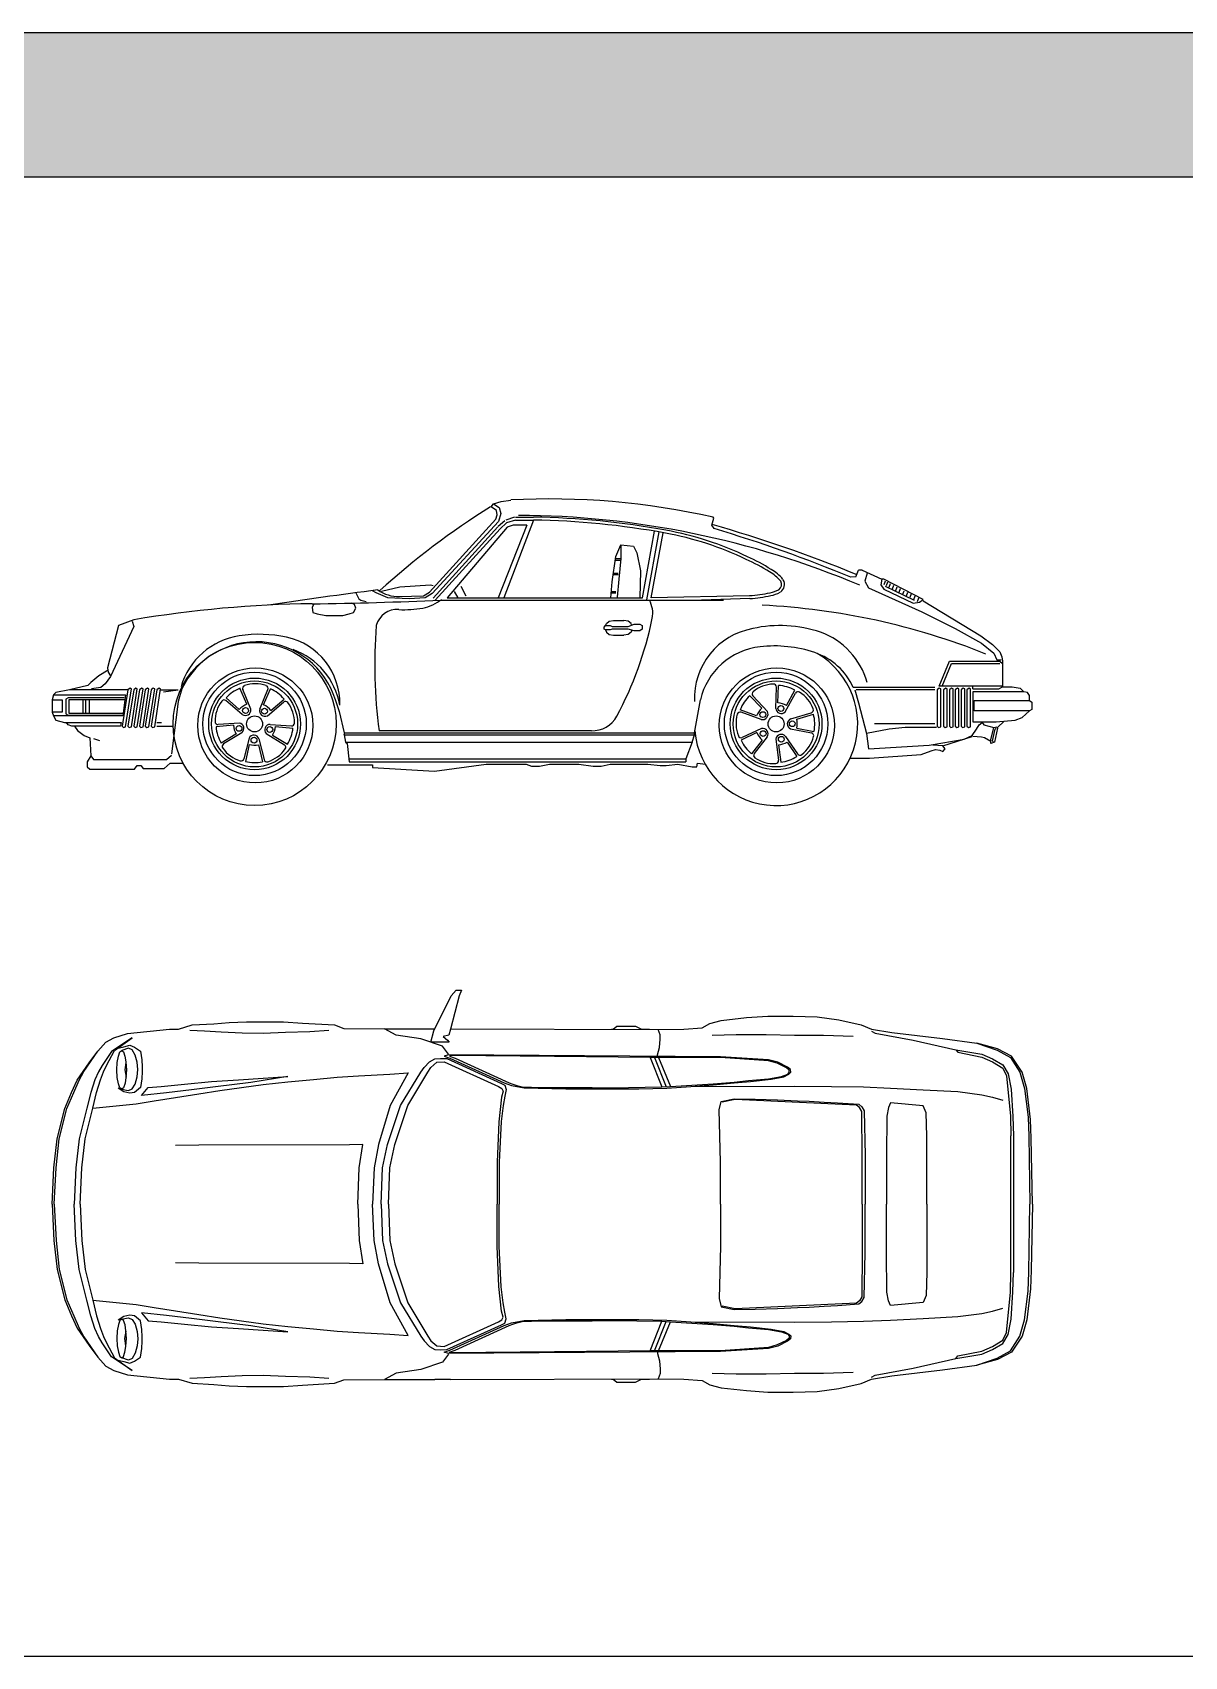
# Model space of a CAD drawing. Header units: millimetres. Extents: x 1343 to 64046, y 44602 to 77982.
# Drawn here: x 42634 to 47656, y 70903 to 77982 of the extents above; entities that cross this region are included whole.
import ezdxf

# ---------------------------------------------------------------- set-up
doc = ezdxf.new("R2010")
doc.units = ezdxf.units.MM
doc.layers.add('www.cad-blocks.net', color=7, linetype='Continuous')

# ---------------------------------------------------------------- blocks, each defined once
blk = doc.blocks.new('A$C7AB76BE8')
for p, q in [((1663.9, 1575), (1739.9, 1727)), ((1774.5, 1727), (1736.1, 1582.3)), ((1739.9, 1727), (1762, 1752)), ((1762, 1752), (1784, 1752)), ((1784, 1752), (1774.5, 1727)), ((2916.9, 1619), (3027.4, 1632)), ((3027.4, 1632), (3119.4, 1638)), ((3119.4, 1638), (3229.9, 1638)), ((3229.9, 1638), (3334.4, 1635)), ((3334.4, 1635), (3429.4, 1622.5)), ((268.5, 1543.5), (329, 1562.5)), ((329, 1562.5), (512.5, 1581.5)), ((512.5, 1581.5), (550.5, 1581.5)), ((550.5, 1581.5), (610.5, 1600.1)), ((601, 1577.2), (664, 1574.1)), ((610.5, 1600.1), (705.5, 1605.7)), ((664, 1574.1), (737, 1569.8)), ((705.5, 1605.7), (772, 1610.8)), ((737, 1569.8), (828.5, 1565.5)), ((772, 1610.8), (847.5, 1613.9)), ((828.5, 1565.5), (920.5, 1564.6)), ((847.5, 1613.9), (920.5, 1613.9)), ((920.5, 1613.9), (1009, 1613.9)), ((920.5, 1564.6), (1017.2, 1569)), ((1009, 1613.9), (1091.5, 1608.7)), ((1017.2, 1569), (1123, 1572)), ((1091.5, 1608.7), (1230.5, 1600.1)), ((1123, 1572), (1206.3, 1578)), ((1230.5, 1600.1), (1271.9, 1585.4)), ((1271.9, 1585.4), (1448.9, 1582.8)), ((1448.9, 1582.8), (1667.8, 1583.2)), ((1499.5, 1556), (1448.9, 1582.8)), ((1651.4, 1524.5), (1663.9, 1575)), ((1736.1, 1582.3), (1729.6, 1556)), ((1736.1, 1582.8), (2641.4, 1581.1)), ((2438.9, 1581.9), (2445.4, 1581.9)), ((2445.4, 1581.9), (2461.4, 1594.4)), ((2461.4, 1594.4), (2543.4, 1594.4)), ((2543.4, 1594.4), (2568.9, 1581.9)), ((2568.9, 1581.9), (2603.4, 1581.9)), ((2641.4, 1581.1), (2753.2, 1581.5)), ((2650.9, 1557.3), (2641.4, 1581.1)), ((2753.2, 1581.5), (2834.4, 1587.5)), ((2834.4, 1587.5), (2866.4, 1606.5)), ((2866.4, 1606.5), (2916.9, 1619)), ((2878, 1555.4), (2982.5, 1558.8)), ((2982.5, 1558.8), (3112, 1558.8)), ((3112, 1558.8), (3235.5, 1555.4)), ((3429.4, 1622.5), (3527.4, 1600.5)), ((3527.4, 1600.5), (3571.8, 1582.3)), ((3571.8, 1582.3), (3660.3, 1566.8)), ((3571.8, 1573.7), (3587.4, 1565.1)), ((3587.4, 1565.1), (3754, 1533.6)), ((3660.3, 1566.8), (3881.8, 1540.9)), ((199, 1486.5), (234, 1524.5)), ((234, 1524.5), (268.5, 1543.5)), ((237, 1423.5), (272, 1489.5)), ((348.4, 1544.8), (259, 1483.9)), ((272, 1489.5), (348.4, 1544.8)), ((287.5, 1499), (313, 1505.5)), ((295.3, 1483), (303.5, 1489.5)), ((333.3, 1498.6), (303.5, 1489.5)), ((303.5, 1489.5), (310.9, 1483)), ((313, 1505.5), (338.5, 1511.5)), ((349.3, 1491.3), (333.3, 1498.6)), ((338.5, 1511.5), (359.6, 1503.8)), ((361.8, 1469.2), (349.3, 1491.3)), ((359.6, 1503.8), (384.7, 1486.5)), ((1607, 1539.2), (1499.5, 1556)), ((1701.9, 1507.2), (1607, 1539.2)), ((1730.4, 1524.5), (1651.4, 1524.5)), ((1727.4, 1473.1), (1701.9, 1507.2)), ((1729.6, 1556), (1705, 1549.5)), ((1705, 1549.5), (1723.5, 1534.4)), ((1723.5, 1534.4), (1730.4, 1524.5)), ((2638.4, 1470.5), (2647.9, 1502.5)), ((2647.9, 1502.5), (2650.9, 1537.9)), ((2650.9, 1537.9), (2650.9, 1557.3)), ((3235.5, 1555.4), (3363.3, 1555.4)), ((3363.3, 1555.4), (3491.5, 1551.9)), ((3754, 1533.6), (3938.8, 1491.7)), ((3881.8, 1540.9), (4030.3, 1521)), ((3938.8, 1491.7), (4052.8, 1472.3)), ((3938.8, 1491.7), (3948.3, 1480.9)), ((4120.8, 1496.3), (4030.3, 1521)), ((4030.3, 1521), (4118.9, 1490.4)), ((4118.9, 1490.4), (4178.4, 1458.4)), ((4182.3, 1464.5), (4120.8, 1496.3)), ((108.8, 1360), (161, 1435.6)), ((139, 1398), (199, 1486.5)), ((161, 1435.6), (199, 1486.5)), ((218, 1423.5), (202.1, 1395.4)), ((259, 1483.9), (218, 1423.5)), ((224.5, 1395.4), (237, 1423.5)), ((282.8, 1404), (284.1, 1436.9)), ((284.1, 1436.9), (288.8, 1464.5)), ((288.8, 1464.5), (295.3, 1483)), ((310.9, 1483), (317.8, 1464.5)), ((321.2, 1436.9), (316.9, 1404)), ((317.8, 1464.5), (322.1, 1439.4)), ((322.1, 1439.4), (324.2, 1404)), ((370.4, 1437.3), (361.8, 1469.2)), ((373.5, 1405.8), (370.4, 1437.3)), ((384.7, 1486.5), (391.2, 1448.5)), ((391.2, 1448.5), (392.5, 1417)), ((392.5, 1417), (392.5, 1398)), ((1622.1, 1415.3), (1645, 1439)), ((1645, 1439), (1668.7, 1452)), ((1651.4, 1415.3), (1676.9, 1437.3)), ((1668.7, 1452), (1693.7, 1454.1)), ((1676.9, 1437.3), (1709.3, 1439.4)), ((1693.7, 1454.1), (1720.9, 1453.3)), ((1709.3, 1439.4), (1946.3, 1331.9)), ((1727.4, 1470.5), (1709.7, 1464.1)), ((1709.7, 1464.1), (1734.3, 1455.8)), ((1720.9, 1453.3), (1959.3, 1344.9)), ((2913.9, 1461.5), (1727.4, 1470.5)), ((1741.2, 1467.5), (1731.7, 1464.1)), ((1731.7, 1464.1), (1756.8, 1455.8)), ((1734.3, 1455.8), (1970.1, 1348.3)), ((2189.8, 1462.8), (1741.2, 1467.5)), ((1756.8, 1455.8), (1992.5, 1348.3)), ((2606.9, 1458), (2189.8, 1462.8)), ((2638.4, 1458), (2606.9, 1458)), ((2606.9, 1458), (2658.3, 1329.8)), ((2625.4, 1458), (2676.8, 1330.6)), ((2638.4, 1458), (2638.4, 1470.5)), ((2913.9, 1458.4), (2638.4, 1458)), ((2644, 1458), (2695, 1331.5)), ((3122.4, 1447.6), (2913.9, 1461.5)), ((3122.8, 1443.8), (2913.9, 1458.4)), ((3163, 1437.7), (3122.4, 1447.6)), ((3161.2, 1433), (3122.8, 1443.8)), ((3201.8, 1413.1), (3161.2, 1433)), ((3206.1, 1416.6), (3163, 1437.7)), ((3219.1, 1406.6), (3206.1, 1416.6)), ((3948.3, 1480.9), (4052.8, 1459.3)), ((4052.8, 1472.3), (4099.9, 1452.8)), ((4052.8, 1459.3), (4099.9, 1439.9)), ((4099.9, 1452.8), (4144.3, 1426.1)), ((4099.9, 1439.9), (4144.3, 1411.4)), ((4144.3, 1426.1), (4168.1, 1386.8)), ((4178.4, 1458.4), (4219, 1394.5)), ((4228.5, 1394.5), (4182.3, 1464.5)), ((85.1, 1306), (108.8, 1360)), ((94.6, 1306), (118.3, 1360)), ((118.3, 1360), (139, 1398)), ((186.5, 1360.4), (169.2, 1306.5)), ((202.1, 1395.4), (186.5, 1360.4)), ((194.3, 1306.5), (211.6, 1360.4)), ((211.6, 1360.4), (224.5, 1395.4)), ((284.1, 1371.7), (282.8, 1404)), ((288.8, 1343.6), (284.1, 1371.7)), ((318.2, 1345.8), (311.3, 1326.8)), ((316.9, 1404), (322.5, 1372.1)), ((321.2, 1371.7), (318.2, 1345.8)), ((324.2, 1404), (321.2, 1371.7)), ((361.8, 1342.3), (370.4, 1374.2)), ((370.4, 1374.2), (373.5, 1405.8)), ((391.2, 1366), (384.7, 1328.1)), ((392.5, 1398), (391.2, 1366)), ((577.7, 1342.3), (695.1, 1353.5)), ((695.1, 1353.5), (812.5, 1361.7)), ((866.5, 1348.8), (711.9, 1330.6)), ((812.5, 1361.7), (1028, 1376)), ((1028, 1376), (866.5, 1348.8)), ((920.5, 1340.1), (1028, 1352.7)), ((1028, 1352.7), (1138.9, 1363)), ((1138.9, 1363), (1243, 1372.5)), ((1243, 1372.5), (1335, 1379)), ((1335, 1379), (1471.8, 1385)), ((1471.8, 1385), (1551.7, 1391.5)), ((1551.7, 1391.5), (1473.1, 1249.5)), ((1519.3, 1249.5), (1607, 1394.5)), ((1551.3, 1249.5), (1637.6, 1394.5)), ((1607, 1394.5), (1622.1, 1415.3)), ((1637.6, 1394.5), (1651.4, 1415.3)), ((1970.1, 1348.3), (1986, 1342.3)), ((1992.5, 1348.3), (2008.5, 1342.3)), ((2881.9, 1344), (2973.9, 1350.5)), ((2881.9, 1338.8), (2973.2, 1348.1)), ((2973.2, 1348.1), (3044.4, 1354.2)), ((2973.9, 1350.5), (3036, 1357.4)), ((3036, 1357.4), (3123.2, 1366)), ((3044.4, 1354.2), (3135.1, 1364.6)), ((3123.2, 1366), (3179.8, 1375.1)), ((3135.1, 1364.6), (3189, 1373.7)), ((3179.8, 1375.1), (3207, 1385)), ((3189, 1373.7), (3211.8, 1385)), ((3213.1, 1403.6), (3201.8, 1413.1)), ((3207, 1385), (3213.5, 1393.2)), ((3211.8, 1385), (3220.4, 1393.7)), ((3213.5, 1393.2), (3213.1, 1403.6)), ((3220.4, 1393.7), (3219.1, 1406.6)), ((4144.3, 1411.4), (4160.3, 1379)), ((4160.3, 1379), (4178.3, 1202.8)), ((4168.1, 1386.8), (4180.2, 1319.8)), ((4219, 1394.5), (4238.9, 1322.9)), ((4248.4, 1322.9), (4228.5, 1394.5)), ((55.3, 1236.5), (85.1, 1306)), ((64.8, 1236.5), (94.6, 1306)), ((169.2, 1306.5), (151.5, 1237)), ((177, 1237), (194.3, 1306.5)), ((313, 1309.1), (287.5, 1325)), ((295.3, 1326.3), (288.8, 1343.6)), ((303.5, 1320.7), (295.3, 1326.3)), ((311.3, 1326.8), (303.5, 1320.7)), ((303.5, 1320.7), (323.8, 1315.5)), ((338.5, 1303), (313, 1309.1)), ((323.8, 1315.5), (333.3, 1313.8)), ((333.3, 1313.8), (349.3, 1322)), ((359.6, 1305.6), (338.5, 1303)), ((349.3, 1322), (361.8, 1342.3)), ((384.7, 1328.1), (359.6, 1305.6)), ((390.3, 1293.1), (418.8, 1327.6)), ((498.7, 1304.3), (390.3, 1293.1)), ((418.8, 1327.6), (474.9, 1332.4)), ((444.3, 1269.8), (538, 1284.4)), ((474.9, 1332.4), (577.7, 1342.3)), ((607, 1318.1), (498.7, 1304.3)), ((538, 1284.4), (639.8, 1299.6)), ((711.9, 1330.6), (607, 1318.1)), ((639.8, 1299.6), (731.4, 1314.7)), ((731.4, 1314.7), (920.5, 1340.1)), ((1946.3, 1331.9), (1960.6, 1323.3)), ((1958.8, 1285.7), (1947.6, 1177.4)), ((1966.2, 1311.6), (1958.8, 1285.7)), ((1959.3, 1344.9), (1973.5, 1337.5)), ((1960.6, 1323.3), (1966.2, 1311.6)), ((1973.5, 1289.2), (1965.7, 1249.5)), ((1973.5, 1337.5), (1979.6, 1319)), ((1979.6, 1319), (1973.5, 1289.2)), ((1986, 1342.3), (2003.3, 1336.3)), ((2003.3, 1336.3), (2058.1, 1326.3)), ((2008.5, 1342.3), (2025.8, 1336.3)), ((2025.8, 1336.3), (2049.1, 1330.2)), ((2049.1, 1330.2), (2130.7, 1327.6)), ((2058.1, 1326.3), (2239.9, 1322)), ((2130.7, 1327.6), (2239.5, 1327.6)), ((2239.5, 1327.6), (2354.7, 1327.2)), ((2239.9, 1322), (2438.9, 1322)), ((2354.7, 1327.2), (2439.4, 1326.3)), ((2438.9, 1322), (2558.1, 1322)), ((2439.4, 1326.3), (2658.3, 1329.8)), ((2558.1, 1322), (2679, 1325.2)), ((2658.3, 1329.8), (2695.4, 1331.5)), ((2679, 1325.2), (2783.9, 1332.4)), ((2695.4, 1331.5), (2881.9, 1344)), ((2783.9, 1332.4), (2881.9, 1338.8)), ((2783.9, 1332.4), (3236.4, 1333.2)), ((2916.9, 1266.7), (2973.4, 1278.4)), ((2977.8, 1274.9), (2921.2, 1263.3)), ((2973.4, 1278.4), (3064.1, 1276.7)), ((3505.8, 1250.8), (2977.8, 1274.9)), ((3064.1, 1276.7), (3162.5, 1273.7)), ((3236.4, 1333.2), (3397.8, 1331.5)), ((3397.8, 1331.5), (3536.9, 1329.8)), ((3536.9, 1329.8), (3655.2, 1324.6)), ((3655.2, 1324.6), (3797.2, 1318.1)), ((3797.2, 1318.1), (3948.3, 1309.5)), ((3948.3, 1309.5), (4052.8, 1296.1)), ((4052.8, 1296.1), (4099.9, 1285.3)), ((4099.9, 1285.3), (4144.3, 1272.4)), ((4180.2, 1319.8), (4187.9, 1201.5)), ((4238.9, 1322.9), (4254.4, 1198.1)), ((4264.8, 1188.6), (4248.4, 1322.9)), ((22, 1103.5), (55.3, 1236.5)), ((31.5, 1103.5), (64.8, 1236.5)), ((151.5, 1237), (118.3, 1104)), ((143.8, 1104), (177, 1237)), ((177, 1237), (366.1, 1256.8)), ((366.1, 1256.8), (444.3, 1269.8)), ((1473.1, 1249.5), (1422.6, 1078.5)), ((1462.3, 1078.5), (1519.3, 1249.5)), ((1494.3, 1078.5), (1551.3, 1249.5)), ((1965.7, 1249.5), (1957.5, 1179.5)), ((2907.4, 1230.5), (2916.9, 1266.7)), ((2913.4, 1002.5), (2907.4, 1230.5)), ((3162.5, 1273.7), (3249.8, 1269.3)), ((3249.8, 1269.3), (3300.3, 1267.6)), ((3300.3, 1267.6), (3365.5, 1263.7)), ((3365.5, 1263.7), (3423.3, 1260.3)), ((3423.3, 1260.3), (3516.6, 1254.2)), ((3519.2, 1240), (3505.8, 1250.8)), ((3516.6, 1254.2), (3530, 1243)), ((3529.1, 1222.7), (3519.2, 1240)), ((3531.2, 1027.6), (3529.1, 1222.7)), ((3530, 1243), (3540.3, 1226.2)), ((3540.3, 1226.2), (3543.8, 1030.6)), ((3645.2, 1240.4), (3638.8, 1202)), ((3654.7, 1260.7), (3645.2, 1240.4)), ((3797.6, 1248.2), (3654.7, 1260.7)), ((3809.7, 1217.5), (3797.6, 1248.2)), ((3813.2, 1116.1), (3809.7, 1217.5)), ((1947.6, 1177.4), (1940.7, 1002.1)), ((1957.5, 1179.5), (1948.5, 1002.1)), ((3638.8, 1202), (3637.9, 1030.6)), ((4178.3, 1202.8), (4179.5, 1117.3)), ((4187.9, 1201.5), (4191, 1116.5)), ((4254.4, 1198.1), (4257.9, 1115.6)), ((4268.2, 1106.1), (4264.8, 1188.6)), ((7.8, 977), (22, 1103.5)), ((17.3, 977), (31.5, 1103.5)), ((118.3, 1104), (104.1, 977.5)), ((129.5, 977.5), (143.8, 1104)), ((639.8, 1075.9), (538, 1074.6)), ((1296.5, 1078.1), (639.8, 1075.9)), ((1354.4, 1078.5), (1296.5, 1078.1)), ((1338.8, 977), (1354.4, 1078.5)), ((1422.6, 1078.5), (1403.6, 977)), ((1440.3, 977), (1462.3, 1078.5)), ((1472.3, 977), (1494.3, 1078.5)), ((3813.2, 819), (3813.2, 1116.1)), ((4179.5, 520.7), (4179.5, 1117.3)), ((4191, 1116.5), (4191, 521.5)), ((4257.9, 1115.6), (4261.3, 819)), ((4273.9, 819.5), (4268.2, 1106.1)), ((1940.7, 1002.1), (1939.4, 819)), ((1948.5, 1002.1), (1949.3, 819)), ((2913.9, 818.6), (2913.4, 1002.5)), ((3531.2, 818.6), (3531.2, 1027.6)), ((3543.8, 1030.6), (3543.8, 819)), ((3637.9, 1030.6), (3637.9, 819)), ((0, 819), (7.8, 977)), ((9.1, 819), (17.3, 977)), ((104.1, 977.5), (96.3, 819)), ((121.8, 819), (129.5, 977.5)), ((1332.4, 819), (1338.8, 977)), ((1403.6, 977), (1397.1, 819)), ((1433.8, 819), (1440.3, 977)), ((1465.8, 819), (1472.3, 977)), ((0, 819), (7.8, 661)), ((9.1, 819), (17.3, 661)), ((104.1, 660.6), (96.3, 819)), ((121.8, 819), (129.5, 660.6)), ((1332.4, 819), (1338.8, 661)), ((1403.6, 661), (1397.1, 819)), ((1433.8, 819), (1440.3, 661)), ((1465.8, 819), (1472.3, 661)), ((1940.7, 636), (1939.4, 819)), ((1948.5, 636), (1949.3, 819)), ((2913.9, 819.5), (2913.4, 635.5)), ((3531.2, 819.5), (3531.2, 610.5)), ((3543.8, 607.5), (3543.8, 819)), ((3637.9, 607.5), (3637.9, 819)), ((3813.2, 819), (3813.2, 522)), ((4257.9, 522.4), (4261.3, 819)), ((4273.9, 818.6), (4268.2, 531.9)), ((7.8, 661), (22, 534.5)), ((17.3, 661), (31.5, 534.5)), ((118.3, 534.1), (104.1, 660.6)), ((129.5, 660.6), (143.8, 534.1)), ((1338.8, 661), (1354.4, 559.5)), ((1422.6, 559.5), (1403.6, 661)), ((1440.3, 661), (1462.3, 559.5)), ((1472.3, 661), (1494.3, 559.5)), ((1947.6, 460.7), (1940.7, 636)), ((1957.5, 458.5), (1948.5, 636)), ((2913.4, 635.5), (2907.4, 407.6)), ((3531.2, 610.5), (3529.1, 415.3)), ((3540.3, 411.9), (3543.8, 607.5)), ((3638.8, 436.1), (3637.9, 607.5)), ((22, 534.5), (55.3, 401.5)), ((31.5, 534.5), (64.8, 401.5)), ((151.5, 401.1), (118.3, 534.1)), ((143.8, 534.1), (177, 401.1)), ((639.8, 562.1), (538, 563.4)), ((1296.5, 560), (639.8, 562.1)), ((1354.4, 559.5), (1296.5, 560)), ((1473.1, 388.6), (1422.6, 559.5)), ((1462.3, 559.5), (1519.3, 388.6)), ((1494.3, 559.5), (1551.3, 388.6)), ((3813.2, 522), (3809.7, 420.5)), ((4178.3, 435.3), (4179.5, 520.7)), ((4187.9, 436.5), (4191, 521.5)), ((4254.4, 439.9), (4257.9, 522.4)), ((4268.2, 531.9), (4264.8, 449.4)), ((1958.8, 352.3), (1947.6, 460.7)), ((1965.7, 388.6), (1957.5, 458.5)), ((3645.2, 397.6), (3638.8, 436.1)), ((4160.3, 259), (4178.3, 435.3)), ((4180.2, 318.2), (4187.9, 436.5)), ((4238.9, 315.2), (4254.4, 439.9)), ((4264.8, 449.4), (4248.4, 315.2)), ((55.3, 401.5), (85.1, 332)), ((64.8, 401.5), (94.6, 332)), ((169.2, 331.6), (151.5, 401.1)), ((177, 401.1), (194.3, 331.6)), ((177, 401.1), (366.1, 381.2)), ((366.1, 381.2), (444.3, 368.3)), ((444.3, 368.3), (538, 353.6)), ((1551.7, 246.5), (1473.1, 388.6)), ((1519.3, 388.6), (1607, 243.5)), ((1551.3, 388.6), (1637.6, 243.5)), ((1973.5, 348.9), (1965.7, 388.6)), ((2907.4, 407.6), (2916.9, 371.3)), ((2916.9, 371.3), (2973.4, 359.6)), ((2977.8, 363.1), (2921.2, 374.8)), ((2973.4, 359.6), (3064.1, 361.4)), ((3505.8, 387.3), (2977.8, 363.1)), ((3064.1, 361.4), (3162.5, 364.4)), ((3162.5, 364.4), (3249.8, 368.7)), ((3249.8, 368.7), (3300.3, 370.4)), ((3300.3, 370.4), (3365.5, 374.3)), ((3365.5, 374.3), (3423.3, 377.8)), ((3423.3, 377.8), (3516.6, 383.8)), ((3519.2, 398.1), (3505.8, 387.3)), ((3516.6, 383.8), (3530, 395)), ((3529.1, 415.3), (3519.2, 398.1)), ((3530, 395), (3540.3, 411.9)), ((3654.7, 377.3), (3645.2, 397.6)), ((3797.6, 389.9), (3654.7, 377.3)), ((3809.7, 420.5), (3797.6, 389.9)), ((4099.9, 352.7), (4144.3, 365.7)), ((85.1, 332), (108.8, 278)), ((94.6, 332), (118.3, 278)), ((186.5, 277.6), (169.2, 331.6)), ((194.3, 331.6), (211.6, 277.6)), ((288.8, 294.5), (284.1, 266.4)), ((313, 329), (287.5, 313)), ((295.3, 311.7), (288.8, 294.5)), ((303.5, 317.3), (295.3, 311.7)), ((303.5, 317.3), (323.8, 322.5)), ((311.3, 311.3), (303.5, 317.3)), ((318.2, 292.3), (311.3, 311.3)), ((338.5, 335), (313, 329)), ((321.2, 266.4), (318.2, 292.3)), ((323.8, 322.5), (333.3, 324.2)), ((333.3, 324.2), (349.3, 316)), ((359.6, 332.4), (338.5, 335)), ((349.3, 316), (361.8, 295.7)), ((384.7, 310), (359.6, 332.4)), ((361.8, 295.7), (370.4, 263.8)), ((391.2, 272), (384.7, 310)), ((390.3, 345), (418.8, 310.4)), ((498.7, 333.7), (390.3, 345)), ((418.8, 310.4), (474.9, 305.7)), ((474.9, 305.7), (577.7, 295.7)), ((607, 319.9), (498.7, 333.7)), ((538, 353.6), (639.8, 338.5)), ((577.7, 295.7), (695.1, 284.5)), ((711.9, 307.4), (607, 319.9)), ((639.8, 338.5), (731.4, 323.4)), ((695.1, 284.5), (812.5, 276.3)), ((866.5, 289.3), (711.9, 307.4)), ((731.4, 323.4), (920.5, 297.9)), ((1028, 262.1), (866.5, 289.3)), ((920.5, 297.9), (1028, 285.4)), ((1028, 285.4), (1138.9, 275)), ((1709.3, 198.6), (1946.3, 306.1)), ((1720.9, 184.8), (1959.3, 293.2)), ((1734.3, 182.2), (1970.1, 289.7)), ((1756.8, 182.2), (1992.5, 289.7)), ((1946.3, 306.1), (1960.6, 314.7)), ((1966.2, 326.4), (1958.8, 352.3)), ((1959.3, 293.2), (1973.5, 300.5)), ((1960.6, 314.7), (1966.2, 326.4)), ((1970.1, 289.7), (1986, 295.7)), ((1979.6, 319.1), (1973.5, 348.9)), ((1973.5, 300.5), (1979.6, 319.1)), ((1986, 295.7), (2003.3, 301.8)), ((1992.5, 289.7), (2008.5, 295.7)), ((2003.3, 301.8), (2058.1, 311.7)), ((2008.5, 295.7), (2025.8, 301.8)), ((2025.8, 301.8), (2049.1, 307.8)), ((2049.1, 307.8), (2130.7, 310.4)), ((2058.1, 311.7), (2239.9, 316)), ((2130.7, 310.4), (2239.5, 310.4)), ((2239.5, 310.4), (2354.7, 310.9)), ((2239.9, 316), (2438.9, 316)), ((2354.7, 310.9), (2439.4, 311.7)), ((2438.9, 316), (2558.1, 316)), ((2439.4, 311.7), (2658.3, 308.3)), ((2558.1, 316), (2679, 312.8)), ((2606.9, 180), (2658.3, 308.3)), ((2625.4, 180), (2676.8, 307.4)), ((2644, 180), (2695, 306.5)), ((2658.3, 308.3), (2695.4, 306.5)), ((2679, 312.8), (2783.9, 305.7)), ((2695.4, 306.5), (2881.9, 294)), ((2783.9, 305.7), (3236.4, 304.8)), ((2783.9, 305.7), (2881.9, 299.2)), ((2881.9, 299.2), (2973.2, 290)), ((2881.9, 294), (2973.9, 287.5)), ((2973.2, 290), (3044.4, 283.9)), ((2973.9, 287.5), (3036, 280.6)), ((3044.4, 283.9), (3135.1, 273.4)), ((3236.4, 304.8), (3397.8, 306.5)), ((3397.8, 306.5), (3536.9, 308.3)), ((3536.9, 308.3), (3655.2, 313.4)), ((3655.2, 313.4), (3797.2, 319.9)), ((3797.2, 319.9), (3948.3, 328.6)), ((3948.3, 328.6), (4052.8, 341.9)), ((4052.8, 341.9), (4099.9, 352.7)), ((4168.1, 251.3), (4180.2, 318.2)), ((4219, 243.5), (4238.9, 315.2)), ((4248.4, 315.2), (4228.5, 243.5)), ((108.8, 278), (161, 202.5)), ((118.3, 278), (139, 240.1)), ((139, 240.1), (199, 151.5)), ((202.1, 242.6), (186.5, 277.6)), ((218, 214.6), (202.1, 242.6)), ((211.6, 277.6), (224.5, 242.6)), ((259, 154.1), (218, 214.6)), ((224.5, 242.6), (237, 214.6)), ((237, 214.6), (272, 148.5)), ((284.1, 266.4), (282.8, 234)), ((282.8, 234), (284.1, 201.2)), ((316.9, 234), (322.5, 266)), ((321.2, 201.2), (316.9, 234)), ((324.2, 234), (321.2, 266.4)), ((322.1, 198.6), (324.2, 234)), ((370.4, 263.8), (373.5, 232.3)), ((373.5, 232.3), (370.4, 200.8)), ((392.5, 240.1), (391.2, 272)), ((391.2, 189.5), (392.5, 221.1)), ((392.5, 221.1), (392.5, 240.1)), ((812.5, 276.3), (1028, 262.1)), ((1138.9, 275), (1243, 265.5)), ((1243, 265.5), (1335, 259)), ((1335, 259), (1471.8, 253)), ((1471.8, 253), (1551.7, 246.5)), ((1607, 243.5), (1622.1, 222.8)), ((1622.1, 222.8), (1645, 199)), ((1637.6, 243.5), (1651.4, 222.8)), ((1651.4, 222.8), (1676.9, 200.8)), ((3036, 280.6), (3123.2, 272)), ((3123.2, 272), (3179.8, 262.9)), ((3135.1, 273.4), (3189, 264.3)), ((3201.8, 224.9), (3161.2, 205.1)), ((3206.1, 221.5), (3163, 200.3)), ((3179.8, 262.9), (3207, 253)), ((3189, 264.3), (3211.8, 253)), ((3213.1, 234.4), (3201.8, 224.9)), ((3219.1, 231.4), (3206.1, 221.5)), ((3207, 253), (3213.5, 244.8)), ((3211.8, 253), (3220.4, 244.4)), ((3213.5, 244.8), (3213.1, 234.4)), ((3220.4, 244.4), (3219.1, 231.4)), ((4099.9, 198.2), (4144.3, 226.7)), ((4144.3, 226.7), (4160.3, 259)), ((4144.3, 212), (4168.1, 251.3)), ((4178.4, 179.6), (4219, 243.5)), ((4228.5, 243.5), (4182.3, 173.6)), ((161, 202.5), (199, 151.5)), ((199, 151.5), (234, 113.5)), ((348.4, 93.3), (259, 154.1)), ((272, 148.5), (348.4, 93.3)), ((284.1, 201.2), (288.8, 173.6)), ((288.8, 173.6), (295.3, 155)), ((295.3, 155), (303.5, 148.5)), ((303.5, 148.5), (310.9, 155)), ((333.3, 139.5), (303.5, 148.5)), ((310.9, 155), (317.8, 173.6)), ((317.8, 173.6), (322.1, 198.6)), ((349.3, 146.8), (333.3, 139.5)), ((361.8, 168.8), (349.3, 146.8)), ((359.6, 134.3), (384.7, 151.5)), ((370.4, 200.8), (361.8, 168.8)), ((384.7, 151.5), (391.2, 189.5)), ((1645, 199), (1668.7, 186.1)), ((1668.7, 186.1), (1693.7, 183.9)), ((1676.9, 200.8), (1709.3, 198.6)), ((1693.7, 183.9), (1720.9, 184.8)), ((1727.4, 164.9), (1701.9, 130.8)), ((1709.7, 174), (1734.3, 182.2)), ((1727.4, 167.5), (1709.7, 174)), ((2913.9, 176.6), (1727.4, 167.5)), ((1731.7, 174), (1756.8, 182.2)), ((1741.2, 170.5), (1731.7, 174)), ((2189.8, 175.3), (1741.2, 170.5)), ((2606.9, 180), (2189.8, 175.3)), ((2638.4, 180), (2606.9, 180)), ((2638.4, 180), (2638.4, 167.5)), ((2913.9, 179.6), (2638.4, 180)), ((2638.4, 167.5), (2647.9, 135.6)), ((3122.8, 194.3), (2913.9, 179.6)), ((3122.4, 190.4), (2913.9, 176.6)), ((3163, 200.3), (3122.4, 190.4)), ((3161.2, 205.1), (3122.8, 194.3)), ((3754, 104.5), (3938.8, 146.4)), ((3938.8, 146.4), (4052.8, 165.8)), ((3938.8, 146.4), (3948.3, 157.2)), ((3948.3, 157.2), (4052.8, 178.7)), ((4030.3, 117), (4118.9, 147.7)), ((4120.8, 141.8), (4030.3, 117)), ((4052.8, 178.7), (4099.9, 198.2)), ((4052.8, 165.8), (4099.9, 185.2)), ((4099.9, 185.2), (4144.3, 212)), ((4118.9, 147.7), (4178.4, 179.6)), ((4182.3, 173.6), (4120.8, 141.8)), ((234, 113.5), (268.5, 94.6)), ((268.5, 94.6), (329, 75.6)), ((287.5, 139), (313, 132.5)), ((313, 132.5), (338.5, 126.5)), ((329, 75.6), (512.5, 56.6)), ((338.5, 126.5), (359.6, 134.3)), ((737, 68.2), (828.5, 72.5)), ((828.5, 72.5), (920.5, 73.4)), ((920.5, 73.4), (1017.2, 69.1)), ((1499.5, 82), (1448.9, 55.3)), ((1607, 98.9), (1499.5, 82)), ((1701.9, 130.8), (1607, 98.9)), ((2650.9, 80.7), (2641.4, 57)), ((2647.9, 135.6), (2650.9, 100.2)), ((2650.9, 100.2), (2650.9, 80.7)), ((2878, 82.7), (2982.5, 79.2)), ((2982.5, 79.2), (3112, 79.2)), ((3112, 79.2), (3235.5, 82.7)), ((3235.5, 82.7), (3363.3, 82.7)), ((3363.3, 82.7), (3491.5, 86.1)), ((3571.8, 64.3), (3587.4, 73)), ((3571.8, 55.7), (3660.3, 71.2)), ((3587.4, 73), (3754, 104.5)), ((3660.3, 71.2), (3881.8, 97.1)), ((3881.8, 97.1), (4030.3, 117)), ((512.5, 56.6), (550.5, 56.6)), ((550.5, 56.6), (610.5, 38)), ((601, 60.9), (664, 63.9)), ((610.5, 38), (705.5, 32.4)), ((664, 63.9), (737, 68.2)), ((705.5, 32.4), (772, 27.2)), ((772, 27.2), (847.5, 24.2)), ((847.5, 24.2), (920.5, 24.2)), ((920.5, 24.2), (1009, 24.2)), ((1009, 24.2), (1091.5, 29.4)), ((1017.2, 69.1), (1123, 66.1)), ((1091.5, 29.4), (1230.5, 38)), ((1123, 66.1), (1206.3, 60)), ((1230.5, 38), (1271.9, 52.7)), ((1271.9, 52.7), (1448.9, 55.3)), ((1448.9, 55.3), (1667.8, 54.8)), ((1736.1, 55.3), (1667.8, 54.8)), ((1736.1, 55.3), (2641.4, 57)), ((2438.9, 56.1), (2445.4, 56.1)), ((2445.4, 56.1), (2461.4, 43.6)), ((2461.4, 43.6), (2543.4, 43.6)), ((2543.4, 43.6), (2568.9, 56.1)), ((2568.9, 56.1), (2603.4, 56.1)), ((2641.4, 57), (2753.2, 56.6)), ((2753.2, 56.6), (2834.4, 50.5)), ((2834.4, 50.5), (2866.4, 31.5)), ((2866.4, 31.5), (2916.9, 19)), ((2916.9, 19), (3027.4, 6)), ((3027.4, 6), (3119.4, 0)), ((3119.4, 0), (3229.9, 0)), ((3229.9, 0), (3334.4, 3)), ((3334.4, 3), (3429.4, 15.5)), ((3429.4, 15.5), (3527.4, 37.6)), ((3527.4, 37.6), (3571.8, 55.7))]:
    blk.add_line(p, q)
blk = doc.blocks.new('A$C2E031C02')
for p, q in [((1914.5, 1301.8), (1924.8, 1314.8)), ((1936.8, 1285.9), (1914.5, 1301.8)), ((1924.8, 1314.8), (1957.3, 1325.4)), ((1924.8, 1314.8), (1949.5, 1298.6)), ((1939.9, 1266.8), (1936.8, 1285.9)), ((1949.5, 1298.6), (1955.8, 1273.2)), ((1957.3, 1325.4), (1999.3, 1331.8)), ((1644.7, 930.3), (1933.6, 1247.8)), ((1946.3, 1238.3), (1657.4, 923.9)), ((1943.2, 1215), (1660.6, 903.9)), ((1952.6, 1206.5), (1670.1, 895.4)), ((1984.4, 1212.9), (1721.8, 904.9)), ((1933.6, 1247.8), (1939.9, 1266.8)), ((1972.8, 1241.4), (1944.2, 1216)), ((2070.1, 1222.4), (1945.1, 904.9)), ((1955.8, 1273.2), (1946.3, 1238.3)), ((1981.2, 1231.9), (1952.6, 1206.5)), ((2098.7, 1244.6), (1969.3, 904.9)), ((2015.3, 1256.6), (1977.2, 1243.9)), ((2019.3, 1244.6), (1981.2, 1231.9)), ((2009.8, 1222.4), (1984.4, 1212.9)), ((2041.5, 1222.4), (2009.8, 1222.4)), ((2019.3, 1257.3), (2057.4, 1257.3)), ((2019.3, 1244.6), (2057.4, 1244.6)), ((2070.1, 1222.4), (2041.5, 1222.4)), ((2057.4, 1257.3), (2098.7, 1257.3)), ((2057.4, 1244.6), (2098.7, 1244.6)), ((2875.9, 1222.5), (2884.1, 1252.7)), ((2886.1, 1207.1), (2875.9, 1222.5)), ((2884.1, 1252.7), (2882, 1256.7)), ((2457.5, 1085.9), (2479.7, 1136.7)), ((2479.7, 1136.7), (2479.7, 1076.3)), ((2479.7, 1136.7), (2533.7, 1130.3)), ((2572.9, 904.9), (2626.1, 1195.8)), ((2591.8, 896), (2646, 1192.4)), ((2611.1, 905.5), (2663, 1189.3)), ((2441.6, 974.7), (2457.5, 1085.9)), ((2457.5, 1076.3), (2476.5, 1076.3)), ((2457.5, 1070), (2476.5, 1070)), ((2479.7, 1076.3), (2470.2, 987.4)), ((2533.7, 1130.3), (2549.5, 1101.7)), ((2549.5, 1101.7), (2565.4, 1022.4)), ((2447.9, 1012.8), (2467, 1012.8)), ((2447.9, 1006.5), (2467, 1006.5)), ((2565.4, 1022.4), (2562.2, 904.9)), ((3502.8, 997.5), (3482.1, 995.5)), ((3502.8, 997.5), (3515.7, 1026.3)), ((3531.4, 1025.8), (3515.7, 1026.3)), ((3531.4, 1025.8), (3616.3, 987.4)), ((3552.8, 1012.8), (3543.3, 977.9)), ((1324, 927.1), (1336.7, 901.7)), ((1412.9, 927.1), (1397, 936.6)), ((1463.7, 904.9), (1412.9, 927.1)), ((1436.3, 934), (1515.7, 953.1)), ((1515.7, 953.1), (1649.1, 962.6)), ((1619.3, 914.4), (1644.7, 930.3)), ((1657.4, 923.9), (1625.6, 904.9)), ((1649.1, 962.6), (1661.8, 959.4)), ((1753, 933.7), (1768.5, 904.9)), ((1781.2, 955.7), (1803.4, 914.4)), ((2435.2, 904.9), (2441.6, 974.7)), ((2438.4, 933.5), (2457.5, 933.5)), ((2438.4, 927.1), (2457.5, 927.1)), ((2470.2, 987.4), (2463.8, 908.1)), ((3543.3, 977.9), (3559.2, 949.3)), ((3559.2, 949.3), (3791, 844.6)), ((3616.3, 987.4), (3613.2, 962)), ((3613.2, 962), (3625.9, 943)), ((3625.9, 987.4), (3616.3, 987.4)), ((3797.3, 898.5), (3625.9, 987.4)), ((3625.9, 943), (3752.9, 882.7)), ((3626.4, 964.2), (3632.7, 980.1)), ((3630.7, 955.9), (3757.7, 895.6)), ((3636.5, 958.9), (3642.8, 974.8)), ((3648.7, 952), (3655, 967.8)), ((3662.9, 944.1), (3669.2, 959.9)), ((3677.7, 937.8), (3684.1, 953.6)), ((3692.5, 930.3), (3698.9, 946.2)), ((3708.4, 920.8), (3714.8, 936.6)), ((3724.3, 914.4), (3730.6, 930.3)), ((3740.2, 908.1), (3746.5, 923.9)), ((1139.8, 876.3), (1133.5, 863.6)), ((1133.5, 863.6), (1136.7, 841.4)), ((1317.6, 876.3), (1304.9, 882.7)), ((1314.5, 841.4), (1324, 860.4)), ((1324, 860.4), (1317.6, 876.3)), ((1336.7, 901.7), (1346.2, 895.4)), ((1346.2, 895.4), (1368.4, 889)), ((1555.8, 901.7), (1463.7, 904.9)), ((1514.5, 911.2), (1619.3, 914.4)), ((1625.6, 904.9), (1555.8, 901.7)), ((1695.5, 895.4), (2927.4, 895.4)), ((1721.8, 904.9), (2572.9, 904.9)), ((3040.3, 914.8), (2611.1, 905.5)), ((3041, 902.1), (2830.6, 895.4)), ((3752.9, 882.7), (3781.4, 885.8)), ((3756, 898.5), (3762.4, 914.4)), ((3772, 889), (3778.4, 904.9)), ((3781.4, 885.8), (3797.3, 898.5)), ((3797.3, 892.2), (4048.1, 739.8)), ((288.9, 784.2), (241.3, 600.1)), ((355.6, 781.1), (254, 562)), ((355.6, 809.6), (288.9, 784.2)), ((349.3, 803.3), (355.6, 781.1)), ((1136.7, 841.4), (1155.7, 835)), ((1155.7, 835), (1193.8, 828.7)), ((1193.8, 828.7), (1266.8, 828.7)), ((1266.8, 828.7), (1295.4, 835)), ((1295.4, 835), (1314.5, 841.4)), ((2406.7, 777.9), (2413, 784.2)), ((2413, 784.2), (2416.2, 793.8)), ((2413, 784.2), (2432.1, 784.2)), ((2416.2, 793.8), (2428.9, 803.3)), ((2428.9, 803.3), (2447.9, 806.5)), ((2432.1, 784.2), (2441.6, 781.1)), ((2441.6, 781.1), (2511.4, 781.1)), ((2447.9, 806.5), (2492.4, 806.5)), ((2511.4, 803.3), (2492.4, 806.5)), ((2524.1, 793.8), (2511.4, 803.3)), ((2511.4, 781.1), (2536.8, 790.6)), ((2526, 787.1), (2524.1, 793.8)), ((2536.8, 790.6), (2562.2, 790.6)), ((2562.2, 790.6), (2571.8, 784.2)), ((2571.8, 784.2), (2571.8, 768.4)), ((3791, 844.6), (3937, 771.5)), ((2406.7, 768.4), (2406.7, 777.9)), ((2413, 765.2), (2406.7, 768.4)), ((2432.1, 765.2), (2413, 765.2)), ((2413, 765.2), (2416.2, 755.7)), ((2416.2, 755.7), (2428.9, 746.1)), ((2428.9, 746.1), (2447.9, 743)), ((2441.6, 768.4), (2432.1, 765.2)), ((2511.4, 768.4), (2441.6, 768.4)), ((2447.9, 743), (2492.4, 743)), ((2511.4, 746.1), (2492.4, 743)), ((2536.8, 762), (2511.4, 768.4)), ((2524.1, 755.7), (2511.4, 746.1)), ((2527.3, 765.2), (2524.1, 755.7)), ((2562.2, 762), (2536.8, 762)), ((2571.8, 768.4), (2562.2, 762)), ((3937, 771.5), (4051.3, 708)), ((4048.1, 739.8), (4098.9, 701.7)), ((4051.3, 708), (4105.3, 663.6)), ((4098.9, 701.7), (4130.7, 669.9)), ((4105.3, 663.6), (4118, 635)), ((4130.7, 669.9), (4140.2, 647.7)), ((4140.2, 647.7), (4143.4, 628.7)), ((244.5, 590.6), (203.2, 565.2)), ((241.3, 600.1), (244.5, 581)), ((244.5, 581), (254, 565.2)), ((3867.2, 520.7), (3911.6, 628.7)), ((3879.9, 520.7), (3920.4, 619.1)), ((3911.6, 628.7), (4130.7, 628.7)), ((3920.4, 619.1), (4130.7, 619.1)), ((4118, 635), (4137, 635)), ((4130.7, 628.7), (4143.4, 619.1)), ((4143.4, 628.7), (4143.4, 517.5)), ((76.2, 504.8), (15.9, 492.1)), ((155.6, 523.9), (76.2, 504.8)), ((330.2, 504.8), (76.2, 504.8)), ((168.3, 536.6), (155.6, 523.9)), ((203.2, 565.2), (168.3, 536.6)), ((212.7, 514.4), (171.5, 508)), ((231.8, 530.2), (212.7, 514.4)), ((254, 562), (231.8, 530.2)), ((330.2, 504.8), (304.8, 346.1)), ((320.7, 342.9), (346.1, 508)), ((339.7, 511.2), (330.2, 504.8)), ((355.6, 504.8), (330.2, 346.1)), ((346.1, 508), (339.7, 511.2)), ((346.1, 342.9), (371.5, 508)), ((365.1, 511.2), (355.6, 504.8)), ((381, 504.8), (355.6, 346.1)), ((371.5, 508), (365.1, 511.2)), ((371.5, 342.9), (396.9, 508)), ((390.5, 511.2), (381, 504.8)), ((406.4, 504.8), (381, 346.1)), ((396.9, 508), (390.5, 511.2)), ((396.9, 342.9), (422.3, 508)), ((415.9, 511.2), (406.4, 504.8)), ((431.8, 504.8), (406.4, 346.1)), ((422.3, 508), (415.9, 511.2)), ((422.3, 342.9), (447.7, 508)), ((441.3, 511.2), (431.8, 504.8)), ((457.2, 504.8), (431.8, 346.1)), ((447.7, 508), (441.3, 511.2)), ((447.7, 342.9), (473.1, 508)), ((466.7, 511.2), (457.2, 504.8)), ((473.1, 508), (466.7, 511.2)), ((473.1, 504.8), (549.3, 504.8)), ((485.8, 495.3), (549.3, 504.8)), ((565.2, 508), (549.3, 454)), ((848.8, 441.5), (819.1, 511.4)), ((866.2, 419.5), (831.1, 505.6)), ((905.5, 419.5), (940.6, 505.6)), ((922.2, 439), (951.9, 509)), ((3154.6, 423.4), (3157, 516.4)), ((3163.4, 447.6), (3166.4, 523.6)), ((3201.7, 435.7), (3237.7, 502.7)), ((3848.1, 514.4), (3492.5, 514.4)), ((3498.9, 504.8), (3514.7, 447.7)), ((3848.1, 504.8), (3505.2, 504.8)), ((3867.2, 511.2), (3857.6, 504.8)), ((3857.6, 504.8), (3857.6, 346.1)), ((4143.4, 520.7), (3867.2, 520.7)), ((3873.5, 508), (3867.2, 511.2)), ((3873.5, 342.9), (3873.5, 508)), ((3895.7, 511.2), (3886.2, 504.8)), ((3886.2, 504.8), (3886.2, 346.1)), ((3902.1, 508), (3895.7, 511.2)), ((3902.1, 342.9), (3902.1, 508)), ((3921.1, 511.2), (3911.6, 504.8)), ((3911.6, 504.8), (3911.6, 346.1)), ((3927.5, 508), (3921.1, 511.2)), ((3927.5, 342.9), (3927.5, 508)), ((3946.5, 511.2), (3937, 504.8)), ((3937, 504.8), (3937, 346.1)), ((3952.9, 508), (3946.5, 511.2)), ((3952.9, 342.9), (3952.9, 508)), ((3971.9, 511.2), (3962.4, 504.8)), ((3962.4, 504.8), (3962.4, 346.1)), ((3978.3, 508), (3971.9, 511.2)), ((3978.3, 342.9), (3978.3, 508)), ((3997.3, 511.2), (3987.8, 504.8)), ((3987.8, 504.8), (3987.8, 346.1)), ((4003.7, 508), (3997.3, 511.2)), ((4003.7, 342.9), (4003.7, 508)), ((4013.2, 508), (4013.2, 520.7)), ((4013.2, 508), (4127.5, 508)), ((4127.5, 508), (4143.4, 517.5)), ((4143.4, 517.5), (4184.7, 517.5)), ((4184.7, 517.5), (4219.6, 511.2)), ((4219.6, 511.2), (4235.5, 495.3)), ((6.4, 482.6), (0, 460.4)), ((0, 460.4), (0, 406.4)), ((0, 460.4), (44.5, 460.4)), ((15.9, 492.1), (6.4, 482.6)), ((6.4, 482.6), (320.7, 482.6)), ((44.5, 460.4), (44.5, 406.4)), ((69.9, 469.9), (60.3, 463.6)), ((60.3, 463.6), (60.3, 400.1)), ((314.3, 469.9), (69.9, 469.9)), ((314.3, 460.4), (73, 460.4)), ((73, 460.4), (73, 403.2)), ((133.4, 460.4), (133.4, 403.2)), ((146.1, 460.4), (146.1, 403.2)), ((161.9, 460.4), (161.9, 403.2)), ((320.7, 482.6), (308, 390.5)), ((549.3, 454), (520.7, 225.4)), ((828.9, 397), (757.9, 457.1)), ((815.6, 419), (758.2, 468.9)), ((938.3, 391), (1009.4, 451)), ((953.8, 414.3), (1011.2, 464.2)), ((1231.9, 466.7), (1251, 409.6)), ((2800.4, 317.5), (2825.8, 460.4)), ((3093.9, 423.9), (3041.3, 478.8)), ((3117.9, 409.5), (3054.6, 477.6)), ((3195.5, 408.4), (3240.7, 489.7)), ((3514.7, 447.7), (3549.7, 314.3)), ((4235.5, 495.3), (4013.2, 495.3)), ((4013.2, 495.3), (4013.2, 365.1)), ((4019.6, 412.8), (4019.6, 457.2)), ((4019.6, 457.2), (4260.9, 457.2)), ((4251.3, 492.1), (4235.5, 495.3)), ((4260.9, 479.4), (4251.3, 492.1)), ((4260.9, 457.2), (4260.9, 479.4)), ((4260.9, 457.2), (4270.4, 450.9)), ((4270.4, 450.9), (4270.4, 419.1)), ((0, 406.4), (6.4, 390.5)), ((44.5, 406.4), (0, 406.4)), ((308, 390.5), (6.4, 390.5)), ((6.4, 390.5), (15.9, 371.5)), ((15.9, 371.5), (54, 362)), ((54, 362), (301.6, 362)), ((60.3, 400.1), (69.9, 393.7)), ((69.9, 352.4), (63.5, 362)), ((69.9, 393.7), (308, 393.7)), ((73, 403.2), (308, 403.2)), ((301.6, 362), (298.5, 346.1)), ((457.2, 362), (476.3, 362)), ((816.8, 359.7), (724, 352.9)), ((1251, 409.6), (1273.2, 317.5)), ((3070.8, 391.1), (2999.4, 417.4)), ((3091, 375.3), (3003.3, 406.3)), ((3220.1, 377.8), (3309.2, 404.3)), ((3245.7, 376.9), (3318.9, 397.6)), ((3848.1, 355.6), (3584.6, 355.6)), ((4013.2, 365.1), (4114.8, 365.1)), ((4260.9, 412.8), (4019.6, 412.8)), ((4041.8, 352.4), (4054.5, 362)), ((4054.5, 362), (4060.8, 352.4)), ((4114.8, 365.1), (4197.4, 371.5)), ((4121.2, 339.7), (4149.7, 368.3)), ((4197.4, 371.5), (4229.1, 384.2)), ((4229.1, 384.2), (4260.9, 412.8)), ((4270.4, 419.1), (4260.9, 412.8)), ((85.7, 346.1), (69.9, 352.4)), ((298.5, 346.1), (85.7, 346.1)), ((98.4, 346.1), (111.1, 327)), ((111.1, 327), (139.7, 304.8)), ((139.7, 304.8), (165.1, 295.3)), ((165.1, 295.3), (168.3, 215.9)), ((180.7, 292.4), (206.1, 282.9)), ((304.8, 346.1), (311.2, 339.7)), ((311.2, 339.7), (320.7, 342.9)), ((330.2, 346.1), (336.6, 339.7)), ((336.6, 339.7), (346.1, 342.9)), ((355.6, 346.1), (362, 339.7)), ((362, 339.7), (371.5, 342.9)), ((381, 346.1), (387.4, 339.7)), ((387.4, 339.7), (396.9, 342.9)), ((406.4, 346.1), (412.8, 339.7)), ((412.8, 339.7), (422.3, 342.9)), ((431.8, 346.1), (438.2, 339.7)), ((438.2, 339.7), (447.7, 342.9)), ((457.2, 346.1), (527.1, 346.1)), ((790.5, 349.9), (714.8, 343.3)), ((801.6, 311.4), (736.5, 272.2)), ((826.6, 317.3), (747.6, 268.3)), ((858.4, 294.2), (836.2, 203.9)), ((901.8, 290.5), (924, 200.2)), ((933.5, 313.6), (1012.6, 264.5)), ((950.5, 353.7), (1043.2, 346.9)), ((960.5, 306), (1025.7, 266.9)), ((974.2, 343.8), (1049.9, 337.1)), ((1273.2, 317.5), (2800.4, 317.5)), ((1273.2, 308), (1276.4, 317.5)), ((1273.2, 308), (2800.4, 308)), ((1273.2, 308), (1279.5, 276.2)), ((2350.8, 326), (1425.3, 326)), ((2790.8, 276.2), (2800.4, 308)), ((2800.4, 308), (2800.4, 317.5)), ((3071.8, 317.7), (3003.3, 284.6)), ((3092.9, 336.1), (3008.6, 296.9)), ((3095.9, 285.6), (3048.8, 225.8)), ((3117.1, 300), (3060.6, 226.1)), ((3155, 289.6), (3166.2, 197.3)), ((3196.9, 301.5), (3249.6, 224.9)), ((3218.4, 334.3), (3309.7, 316.5)), ((3246.3, 336.8), (3321.1, 323.3)), ((3648.1, 333.4), (3549.7, 314.3)), ((3549.7, 314.3), (3559.2, 247.7)), ((3717.9, 339.7), (3648.1, 333.4)), ((3854.5, 339.7), (3717.9, 339.7)), ((3822.7, 263.5), (3975.1, 288.9)), ((3857.6, 346.1), (3864, 339.7)), ((3864, 339.7), (3873.5, 342.9)), ((3883, 260.4), (4010, 301.6)), ((3886.2, 346.1), (3892.6, 339.7)), ((3892.6, 339.7), (3902.1, 342.9)), ((3911.6, 346.1), (3918, 339.7)), ((3918, 339.7), (3927.5, 342.9)), ((3937, 346.1), (3943.4, 339.7)), ((3943.4, 339.7), (3952.9, 342.9)), ((3962.4, 346.1), (3968.8, 339.7)), ((3968.8, 339.7), (3978.3, 342.9)), ((3975.1, 288.9), (4010, 304.8)), ((3987.8, 346.1), (3994.2, 339.7)), ((3994.2, 339.7), (4003.7, 342.9)), ((4010, 304.8), (4029.1, 333.4)), ((4051.3, 298.5), (4013.2, 301.6)), ((4029.1, 333.4), (4041.8, 352.4)), ((4064, 295.3), (4051.3, 298.5)), ((4060.8, 352.4), (4105.3, 339.7)), ((4092.6, 279.4), (4064, 295.3)), ((4092.6, 285.8), (4105.3, 339.7)), ((4092.6, 269.9), (4092.6, 285.8)), ((4098.9, 282.6), (4111.6, 333.4)), ((4105.3, 339.7), (4118, 342.9)), ((4121.2, 336.6), (4108.5, 276.2)), ((4111.6, 333.4), (4114.8, 336.6)), ((4118, 342.9), (4121.2, 336.6)), ((168.3, 215.9), (152.4, 190.5)), ((168.3, 215.9), (181, 200)), ((498.5, 200), (520.7, 219.1)), ((859.6, 266.2), (842.5, 192.2)), ((899.7, 264.9), (916.8, 190.8)), ((1279.5, 276.2), (2790.8, 276.2)), ((1279.5, 276.2), (1285.9, 269.9)), ((1285.9, 269.9), (1295.4, 190.5)), ((2790.8, 276.2), (2762.3, 203.2)), ((3166, 263.9), (3176.3, 188.5)), ((3204, 276.8), (3246.2, 213.6)), ((3559.2, 247.7), (3822.7, 263.5)), ((3562.4, 206.4), (3787.8, 222.3)), ((3787.8, 222.3), (3832.2, 238.1)), ((3832.2, 238.1), (3851.3, 244.5)), ((3883, 260.4), (3838.6, 263.5)), ((3851.3, 244.5), (3870.3, 241.3)), ((3870.3, 241.3), (3883, 235)), ((3892.6, 247.7), (3883, 260.4)), ((3883, 235), (3892.6, 247.7)), ((4108.5, 276.2), (4092.6, 269.9)), ((4098.9, 282.6), (4102.1, 276.2)), ((152.4, 190.5), (152.4, 168.3)), ((152.4, 168.3), (165.1, 158.8)), ((165.1, 158.8), (358.8, 158.8)), ((181, 200), (498.5, 200)), ((358.8, 158.8), (371.5, 174.6)), ((371.5, 174.6), (387.4, 174.6)), ((387.4, 174.6), (396.9, 161.9)), ((396.9, 161.9), (489, 161.9)), ((489, 161.9), (514.4, 184.2)), ((514.4, 184.2), (568.3, 184.2)), ((1200.2, 177.8), (1397, 177.8)), ((1295.4, 203.2), (2762.3, 203.2)), ((1295.4, 190.5), (2762.3, 190.5)), ((1397, 177.8), (1397, 165.1)), ((1397, 165.1), (1666.9, 149.2)), ((1666.9, 149.2), (1892.3, 181)), ((1892.3, 181), (2066.9, 181)), ((2066.9, 181), (2089.2, 171.5)), ((2089.2, 171.5), (2124.1, 171.5)), ((2124.1, 171.5), (2168.5, 181)), ((2168.5, 181), (2295.5, 181)), ((2295.5, 181), (2359, 171.5)), ((2359, 171.5), (2394, 171.5)), ((2394, 171.5), (2432.1, 181)), ((2432.1, 181), (2597.2, 181)), ((2597.2, 181), (2651.1, 174.6)), ((2651.1, 174.6), (2676.5, 174.6)), ((2676.5, 174.6), (2727.3, 181)), ((2727.3, 181), (2790.8, 168.3)), ((2762.3, 203.2), (2762.3, 190.5)), ((2790.8, 168.3), (2809.9, 168.3)), ((2809.9, 168.3), (2813.1, 184.2)), ((2813.1, 184.2), (2848, 181)), ((3479.8, 206.4), (3562.4, 206.4))]:
    blk.add_line(p, q)
for centre, radius in [((882.7, 355.6), 355.6), ((885.8, 349.3), 250.8), ((882.7, 355.6), 225.4), ((3159.1, 349.3), 250.8), ((3156, 355.6), 225.4), ((882.7, 355.6), 200), ((882.7, 355.6), 187.3), ((3156, 355.6), 200), ((3156, 355.6), 187.3), ((843.3, 414), 12.7), ((3176.9, 422.9), 12.7), ((882.7, 355.6), 34.9), ((926, 411.1), 12.7), ((3098.4, 396.3), 12.7), ((3156, 355.6), 34.9), ((3226.4, 356.5), 12.7), ((814.9, 336.2), 12.7), ((880.2, 285.2), 12.7), ((948.8, 331.5), 12.7), ((3099.5, 313.5), 12.7), ((3178.6, 288.9), 12.7)]:
    blk.add_circle(centre, radius)
for centre, radius, start, end in [((3646.8, -1493.5), 3290.2, 121.83378, 132.38698), ((2169.9, -1887.8), 3224.2, 77.24049, 93.03262), ((2013.1, -2617.2), 3882.2, 67.14275, 89.71418), ((2040.3, -2260), 3505.1, 79.59524, 89.04626), ((2040.3, -2260), 3517.8, 79.59524, 89.04626), ((1276.4, -4424.1), 5871, 67.69221, 74.17568), ((1065.7, -4866.8), 6340.8, 67.59928, 73.31646), ((2419.2, -196.6), 1407.2, 64.46648, 79.59524), ((2419.2, -196.6), 1419.9, 64.46648, 79.59524), ((2682.1, 311.5), 835.6, 57.76432, 65.71307), ((2682.1, 311.5), 848.3, 57.76432, 65.71307), ((3041.3, 866.5), 174.7, 39.43472, 60.32324), ((3041.3, 866.5), 187.4, 39.43472, 60.32324), ((3718.9, -17172.6), 18257.8, 97.23591, 98.74281), ((1510.1, 1069.8), 158.6, 235.03045, 271.57106), ((2996.4, 1565.4), 652, 273.85811, 281.84648), ((3091.8, 1092.8), 170, 283.07757, 296.66619), ((3091.8, 1092.8), 182.7, 283.07757, 296.66619), ((3151.5, 963.8), 28.3, 306.02129, 28.95965), ((3151.5, 963.8), 41, 306.02129, 28.95965), ((1195.2, -4173.7), 5053.6, 90.69937, 99.56296), ((919.5, 18409.6), 17531.5, 270.69937, 272.53681), ((1502.8, 761.8), 92.7, 84.73055, 165.99438), ((1534, 1346.7), 493.1, 267.35883, 279.57762), ((1563.1, 1083.6), 229.4, 283.34438, 306.20591), ((2504.6, 838.8), 113.9, 348.42293, 29.75763), ((2996.4, 1565.4), 664.7, 273.85811, 281.84648), ((2947.9, -2143.1), 3019.9, 68.18088, 87.19661), ((3584, 615.3), 2177.7, 175.55068, 187.62642), ((1071.4, 1133.6), 1577.1, 331.84985, 348.38279), ((3173.6, 234.9), 549.7, 71.3204, 102.52468), ((863.9, 428.8), 314.7, 98.75353, 163.61832), ((890.8, 353.2), 360.6, 17.28902, 154.57835), ((902.1, 180.7), 565.7, 77.72169, 98.75353), ((959.7, 445.7), 294.5, 358.53833, 77.72169), ((3108.8, 467.6), 308.7, 100.15427, 182.52612), ((3237.5, 447.9), 327.5, 15.70645, 69.98762), ((942.8, 382.2), 316.3, 10.19349, 70.00833), ((3156, 355.6), 355.6, 184.94526, 59.81595), ((3119.7, 392.3), 301.7, 96.39376, 166.96), ((3147.8, 141.6), 554, 71.42918, 96.39376), ((3233.9, 397.9), 283.6, 24.23904, 71.42918), ((882.7, 355.6), 168.3, 112.19522, 137.69828), ((842.8, 510.4), 12.7, 108.76701, 202.18668), ((885.8, 383.9), 146.4, 71.23299, 108.76701), ((928.8, 510.4), 12.7, 337.81332, 71.23299), ((882.7, 355.6), 168.3, 40.19522, 65.69828), ((3063.9, 486.3), 12.7, 129.51189, 222.93156), ((3148.9, 383.2), 146.4, 91.97787, 129.51189), ((3144.3, 516.7), 12.7, 358.5582, 91.97787), ((3156, 355.6), 168.3, 60.9401, 86.44317), ((3251.8, 483.6), 12.7, 57.51189, 150.93156), ((856.7, 367.4), 146.4, 143.23299, 180.76701), ((749.7, 447.4), 12.7, 49.81332, 143.23299), ((882.7, 355.6), 92.3, 111.52787, 136.63018), ((882.7, 355.6), 92.3, 39.52787, 64.63018), ((1017.6, 441.3), 12.7, 36.76701, 130.18668), ((910.5, 361.3), 146.4, 359.23299, 36.76701), ((3156, 355.6), 168.3, 132.9401, 158.44317), ((3156, 355.6), 92.3, 60.27275, 85.37506), ((3180, 370.8), 146.4, 19.97787, 57.51189), ((723.1, 365.6), 12.7, 180.76701, 274.18668), ((812.7, 336.4), 23.6, 306.10401, 80.05215), ((842.8, 416.2), 23.6, 234.10401, 8.05215), ((927.9, 412.2), 23.6, 162.10401, 296.05215), ((1044.2, 359.5), 12.7, 265.81332, 359.23299), ((2355.3, 447.1), 121.2, 267.8789, 331.61086), ((3127.6, 357.4), 146.4, 163.97787, 201.51189), ((2999.1, 394.3), 12.7, 70.5582, 163.97787), ((3156, 355.6), 92.3, 132.27275, 157.37506), ((3097.2, 398.1), 23.6, 254.84889, 28.79703), ((3178.3, 424.6), 23.6, 182.84889, 316.79703), ((3228.5, 355.7), 23.6, 110.84889, 244.79703), ((3156, 355.6), 92.3, 348.27275, 13.37506), ((3305.6, 416.5), 12.7, 286.5582, 19.97787), ((3156, 355.6), 168.3, 348.9401, 14.44317), ((882.7, 355.6), 168.3, 184.19522, 209.69828), ((882.7, 355.6), 92.3, 183.52787, 208.63018), ((879.3, 283.2), 23.6, 18.10401, 152.05215), ((950.5, 330), 23.6, 90.10401, 224.05215), ((882.7, 355.6), 92.3, 327.52787, 352.63018), ((882.7, 355.6), 168.3, 328.19522, 353.69828), ((3003.2, 308.4), 12.7, 201.51189, 294.93156), ((3156, 355.6), 168.3, 204.9401, 230.44317), ((3156, 355.6), 92.3, 204.27275, 229.37506), ((3097.3, 312.9), 23.6, 326.84889, 100.79703), ((3178.5, 286.7), 23.6, 38.84889, 172.79703), ((3177.9, 337.4), 146.4, 307.97787, 345.51189), ((3307.3, 304), 12.7, 345.51189, 78.93156), ((754.3, 257.5), 12.7, 121.81332, 215.23299), ((863.5, 334.6), 146.4, 215.23299, 252.76701), ((882.7, 355.6), 92.3, 255.52787, 280.63018), ((896.7, 330.9), 146.4, 287.23299, 324.76701), ((1005.9, 253.8), 12.7, 324.76701, 58.18668), ((3070.7, 218.4), 12.7, 142.5582, 235.97787), ((3156, 355.6), 92.3, 276.27275, 301.37506), ((3156, 355.6), 168.3, 276.9401, 302.44317), ((3260.1, 232.1), 12.7, 214.5582, 307.97787), ((823.9, 206.9), 12.7, 252.76701, 346.18668), ((882.7, 355.6), 168.3, 256.19522, 281.69828), ((936.3, 203.2), 12.7, 193.81332, 287.23299), ((3145.4, 329.2), 146.4, 235.97787, 273.51189), ((3153.6, 195.8), 12.7, 273.51189, 6.93156)]:
    blk.add_arc(centre, radius, start, end)
blk = doc.blocks.new('FORMAT')
at = {"layer": 'www.cad-blocks.net', "true_color": 0x546d8e}
h = blk.add_hatch(color=155, dxfattribs=at)
h.set_gradient(color1=(68, 68, 68), color2=(84, 109, 142), tint=1)
h.paths.add_polyline_path([(3580.5, 77982.4), (3580.5, 77353.6), (64045.9, 77353.6), (64045.9, 77982.4)])
at = {"layer": 'www.cad-blocks.net', "color": 155, "true_color": 0x546d8e}
for p, q in [((3580.5, 77982.4), (64045.9, 77982.4)), ((3580.5, 77353.6), (64045.9, 77353.6)), ((3580.5, 77353.6), (64045.9, 77353.6)), ((64045.9, 70902.8), (3580.5, 70902.8))]:
    blk.add_line(p, q, dxfattribs=at)

msp = doc.modelspace()

# ---------------------------------------------------------------- block references
for name, p in [('A$C2E031C02', (42719.8, 74612.5)), ('A$C7AB76BE8', (42719.8, 72055.7))]:
    msp.add_blockref(name, p)
at = {"layer": 'www.cad-blocks.net'}
msp.add_blockref('FORMAT', (0, 0), dxfattribs=at)

doc.saveas('drawing.dxf')
